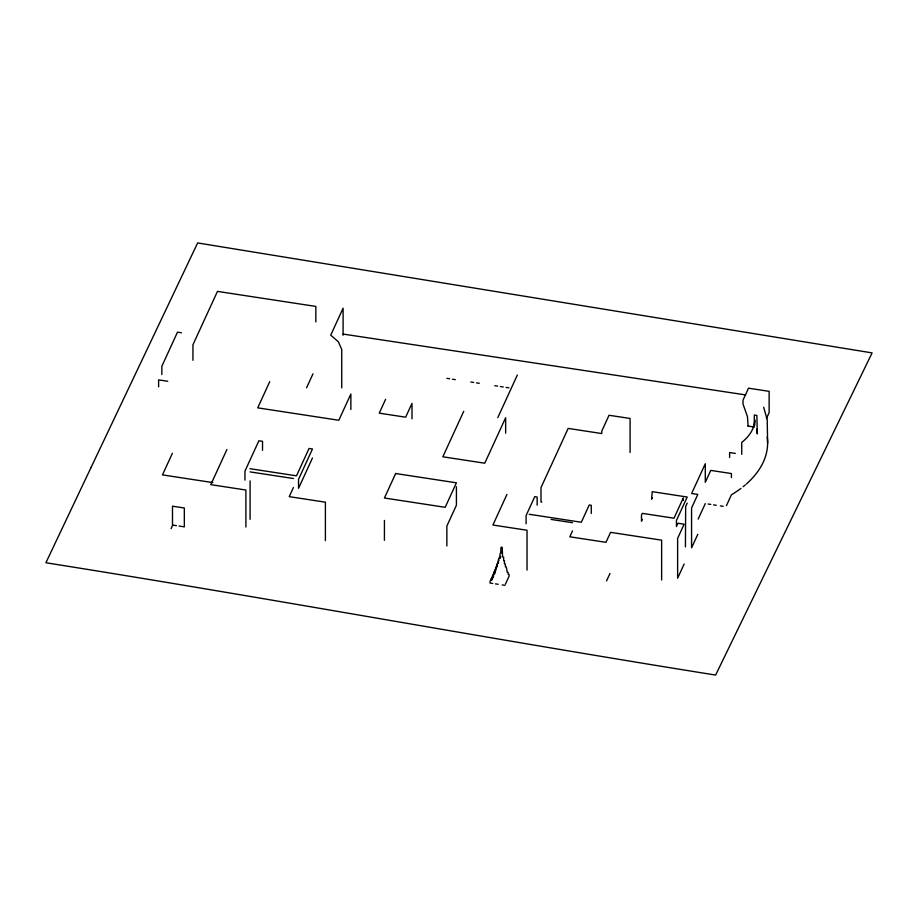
<?xml version="1.0" encoding="UTF-8"?>
<svg xmlns="http://www.w3.org/2000/svg" width="918" height="918" viewBox="0 0 918 918"><rect width="100%" height="100%" fill="white"/><g stroke="black" fill="none" stroke-linecap="round" stroke-linejoin="round"><path stroke-width="1.38" d="M172.377 453.308L162.475 474.893L212.827 482.593M171.069 528.676L172.676 525.165M226.93 449.487L210.796 484.647L245.898 490.017L245.898 527.024M269.766 381.613L257.728 407.856L338.811 420.26L350.86 394.017L350.86 409.52M306.566 387.809L312.969 373.856M293.416 487.538L289.239 496.649L325.397 502.18L325.397 540.61M312.476 457.979L298.545 488.319L298.545 479.311L312.476 448.971L309.068 448.454L296.503 475.822L249.971 468.696M385.594 399.33L379.249 413.157L405.653 417.197L411.998 403.369L411.998 418.872M463.739 411.287L442.843 456.797L484.761 463.211L505.657 417.69L505.657 433.193M497.786 417.656L517.35 375.026M506.943 494.435L492.909 525.027L527.035 530.248L527.035 570.101M498.91 559.98L497.154 563.813L497.154 566.922M498.004 562.952L495.766 567.829L495.766 570.583M497.086 565.568L494.354 571.501L494.354 574.232L495.445 571.857M496.145 568.15L490.063 581.323L490.063 583.045L492.759 583.458M493.643 575.747L491.532 580.371L491.532 578.501M505.416 584.169L509.1 576.137L509.1 574.416L508.147 574.266L508.147 572.396L507.229 572.258L506.3 566.98L505.382 566.831L505.382 564.077L504.464 563.939L504.464 560.829L503.638 560.703L503.638 557.146L502.594 556.985L502.203 547.323L501.251 547.174L500.849 548.035L500.849 553.118L501.251 552.257L500.023 553.852L500.023 558.374L500.792 556.71L499.748 556.549L498.428 559.418L498.428 562.975M572.511 530.879L569.803 536.789L605.972 542.331L610.562 532.348L661.637 540.163L661.637 580.015M606.546 580.933L609.988 573.452M642.302 519.45L641.487 521.229L641.487 515.136L642.302 513.369L673.996 518.211L683.29 497.969L683.29 500.402M652.25 497.763L651.596 499.208L652.25 491.681L687.215 497.028L676.44 520.483L676.44 526.576L677.977 523.249L684.139 524.189L677.622 538.396L677.622 578.248M687.215 503.11L685.666 506.472L685.425 546.876M698.162 519.118L705.288 503.592M678.207 576.952L684.139 564.042M697.795 534.287L691.575 547.816L691.575 507.964L697.795 494.435L691.633 493.494L705.288 463.739L705.288 482.317L710.761 470.395L731.405 473.562L731.405 477.521M726.482 505.554L731.405 494.825A129.817 74.955 0 0 0 740.918 488.433M766.404 418.574L769.135 412.618L769.135 391.343L748.491 388.188L743.018 400.11L743.018 404.069L747.436 416.554L748.136 426.124M745.68 394.924L343.057 334.06M181.443 332.775L177.495 332.167L161.843 366.271L161.843 374.567M446.871 378.342L449.682 378.778M452.505 379.203L455.328 379.639M470.831 382.014L473.654 382.439M476.465 382.875L479.288 383.299M494.791 385.675L497.613 386.111M500.436 386.535L503.248 386.971M506.07 387.407L508.893 387.832M747.883 426.032L754.309 427.019M735.329 453.412L729.615 452.528L729.615 457.485M167.776 381.28L158.607 379.88L158.607 386.857M708.042 504.005L710.796 504.43M713.55 504.854L716.304 505.279M720.423 505.91L723.177 506.323M541.804 502.077L541 501.962L541 487.607L568.173 428.408L601.76 433.548L601.76 431.139L609.047 415.257L630.081 418.47L630.081 452.494M529.216 514.275L581.323 522.25L589.241 504.992L591.272 505.302L591.272 513.483M250.075 471.898L293.416 478.53M551.133 519.427L572.511 522.698M494.274 572.144L495.238 572.293M176.44 525.658L172.492 525.05L172.492 506.185L184.334 507.998L184.334 526.863L179.067 526.06M495.456 583.871L498.153 584.284M502.192 584.904L504.889 585.317M763.661 407.236L767.218 419.698L767.62 443.325M756.868 429.154L757.316 433.984L756.868 415.429L754.309 415.028L754.309 425.688M754.757 425.183L754.757 419.859C754.607 429.016 748.732 436.979 741.744 442.407L741.744 454.387M537.145 505.198L537.145 497.017L534.769 496.649L526.083 515.583L526.083 523.776M492.92 575.173L492.92 577.583M456.418 486.701L456.418 505.244L446.859 526.071L446.859 545.958M384.424 520.437L384.424 540.323M343.102 335.231L343.102 308.184L330.732 335.15L338.352 341.76L341.737 349.46L341.737 387.889M315.838 321.931L315.838 306.428L217.463 291.385L192.941 344.801L192.941 360.304M262.525 450.348L262.525 441.329L258.876 440.778L244.957 471.118L244.957 480.125M250.075 480.906L250.075 519.336M767.218 437.002A129.817 74.955 0 0 1 746.208 484.13M745.186 485.002A129.817 74.955 0 0 1 743.098 486.735M395.658 473.527L384.424 498.004L445.184 507.31L456.418 482.822L395.658 473.527M91.02 467.537L45.9 562.757C269.49 598.157 492.082 639.421 715.627 675.063L872.1 352.902L197.634 242.937L91.02 467.537"/></g></svg>
